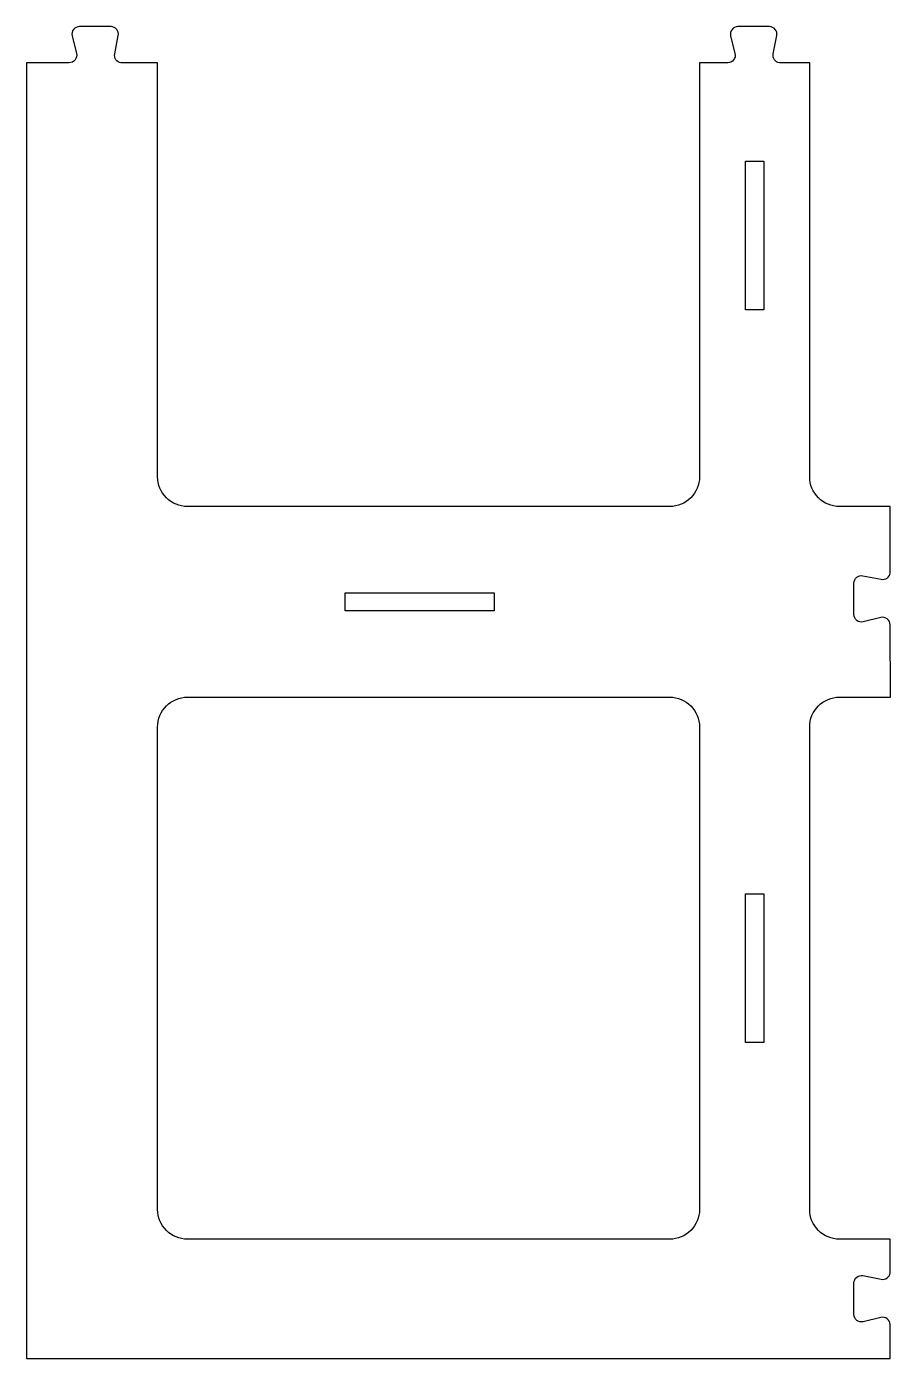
# Model space of a CAD drawing. Header units: millimetres. Extents: x 77 to 367, y -1000 to -553.
import ezdxf

# ---------------------------------------------------------------- set-up
doc = ezdxf.new("R2010")
doc.units = ezdxf.units.MM
doc.layers.get('0').update_dxf_attribs({"linetype": 'CONTINUOUS'})

msp = doc.modelspace()

# ---------------------------------------------------------------- linework, layer by layer
for points in [[(367, -736.31), (367, -714), (350, -714, -0.414214), (340, -704), (340, -564.98), (329.85, -564.98, -0.430167), (327.75, -562.02), (328.96, -555.84, 0.471996), (326.5, -552.86), (315.89, -552.86, 0.485832), (313.46, -555.95), (314.91, -561.9, -0.485638), (312.48, -564.99), (303, -565), (303, -704, -0.414214), (293, -714), (131, -714, -0.414214), (121, -704), (121, -564.98), (108.69, -564.98, -0.430165), (106.58, -562.02), (107.79, -555.84, 0.471996), (105.34, -552.86), (94.72, -552.86, 0.485832), (92.29, -555.95), (93.74, -561.9, -0.485679), (91.31, -564.99), (77, -565), (77, -1000), (367.06, -1000), (367.02, -988.68, 0.484698), (363.93, -986.26), (357.97, -987.71, -0.485832), (354.88, -985.28), (354.88, -974.66, -0.471996), (357.86, -972.21), (364.04, -973.42, 0.430167), (367, -971.31), (367, -960), (350, -960, -0.414214), (340, -950), (340, -788, -0.414214), (350, -778), (367.11, -778), (367.02, -753.68, 0.484698), (363.93, -751.26), (357.97, -752.71, -0.485832), (354.88, -750.28), (354.88, -739.66, -0.471996), (357.86, -737.21), (364.04, -738.42, 0.430167)], [(131, -778), (293, -778, -0.414214), (303, -788), (303, -950, -0.414214), (293, -960), (131, -960, -0.414214), (121, -950), (121, -788, -0.414214)]]:
    msp.add_lwpolyline(points, format="xyb", close=True)
for points in [[(318.45, -598), (324.55, -598), (324.55, -648), (318.45, -648)], [(184, -749.05), (184, -742.95), (234, -742.95), (234, -749.05)], [(318.45, -844), (324.55, -844), (324.55, -894), (318.45, -894)]]:
    msp.add_lwpolyline(points, close=True)

doc.saveas('drawing.dxf')
